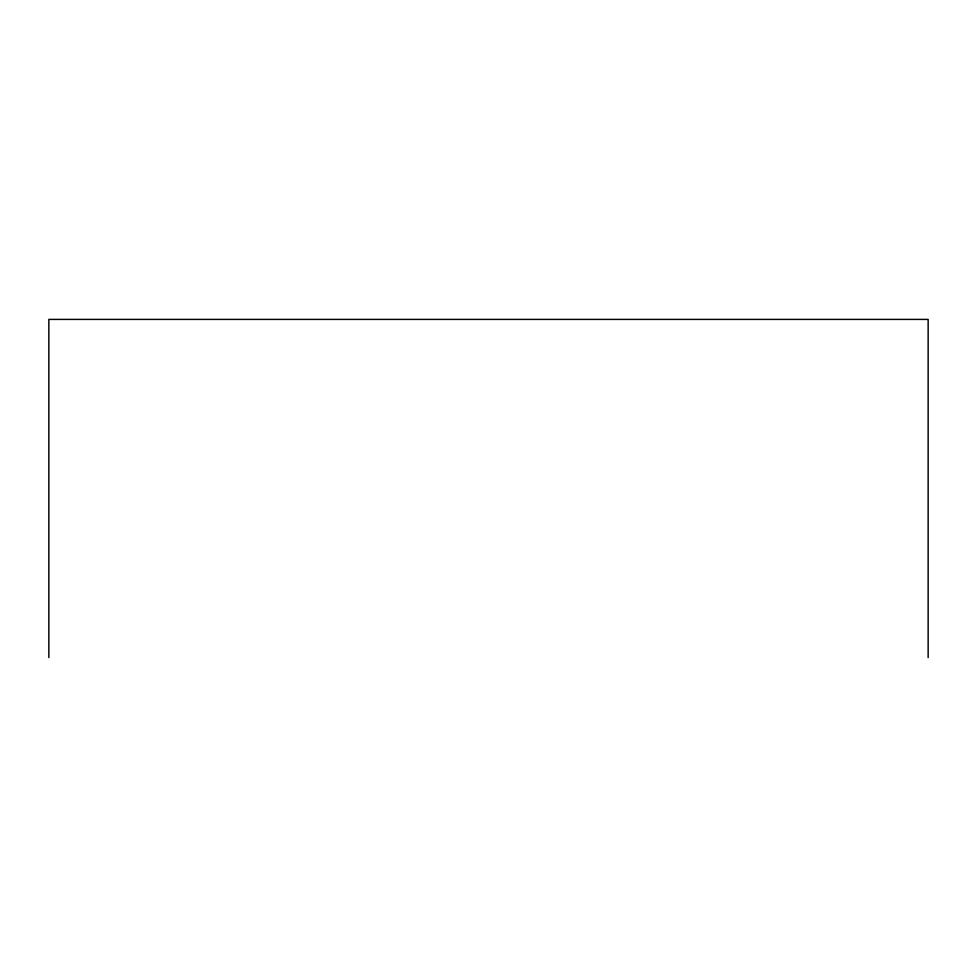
<?xml version="1.0" encoding="UTF-8"?>
<svg xmlns="http://www.w3.org/2000/svg" width="977" height="977" viewBox="0 0 977 977"><rect width="100%" height="100%" fill="white"/><g stroke="black" fill="none" stroke-linecap="round" stroke-linejoin="round"><path stroke-width="1.47" d="M928.15 657.594L928.15 319.406L48.85 319.406L48.85 657.594"/></g></svg>
